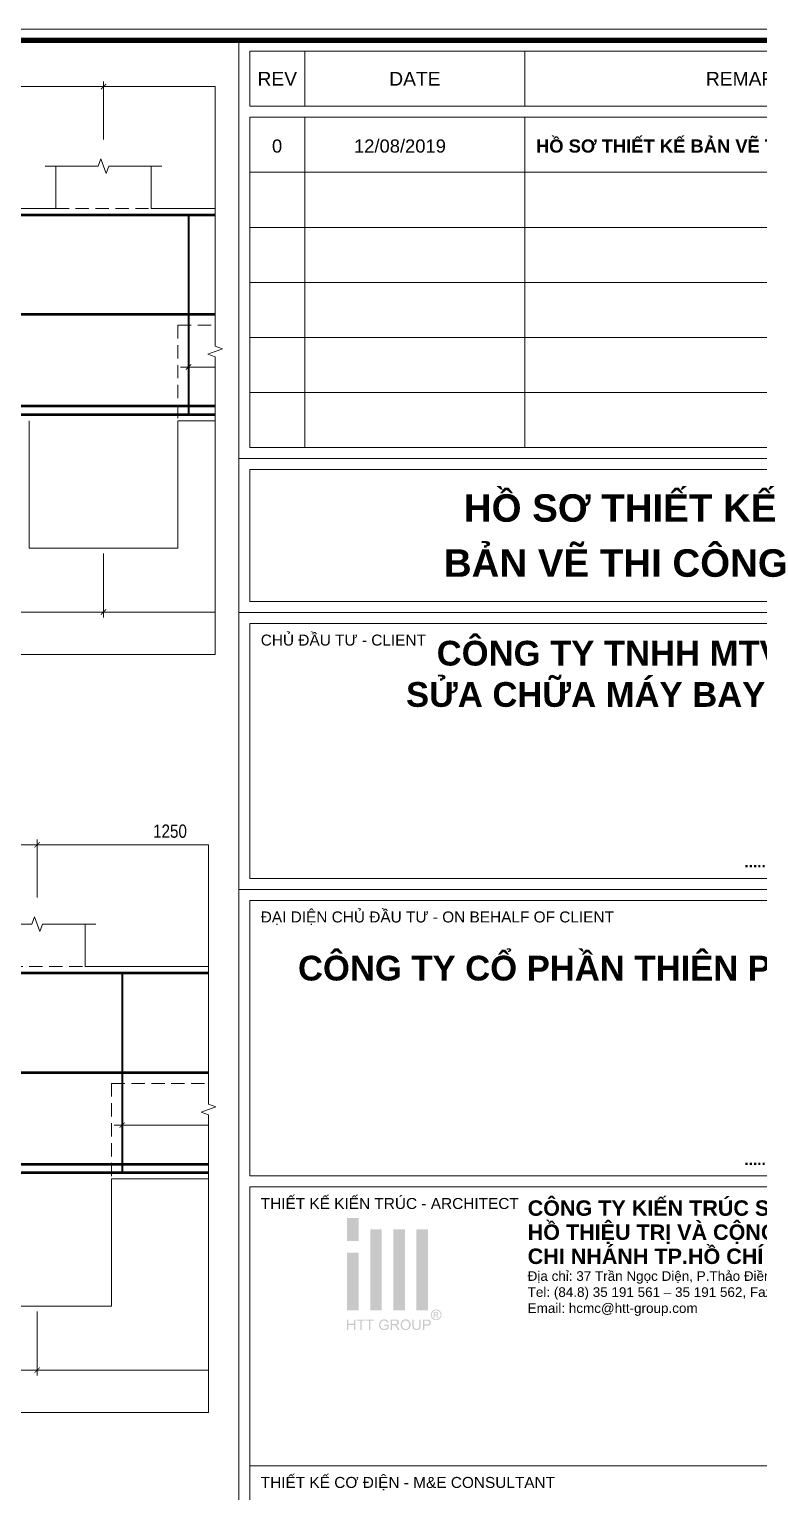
# Model space of a CAD drawing. Header units: millimetres. Extents: x 3014920 to 3563667, y -1638653 to -1356471.
# Drawn here: x 3079028 to 3082463, y -1612954 to -1606064 of the extents above; entities that cross this region are included whole.
import ezdxf
from ezdxf.enums import TextEntityAlignment as Align
from ezdxf.xclip import XClip

# ---------------------------------------------------------------- set-up
doc = ezdxf.new("R2010")
doc.units = ezdxf.units.MM
doc.header["$MEASUREMENT"] = 0
doc.header["$XCLIPFRAME"] = 0
doc.header["$PDMODE"] = 2
doc.linetypes.add('HIDDEN', pattern=[0.375, 0.25, -0.125])
doc.layers.get('0').update_dxf_attribs({"lineweight": 9})
doc.layers.get('Defpoints').update_dxf_attribs({"color": 10, "lineweight": 0})
for name, color, linetype, lineweight in [('CDAI', 21, 'Continuous', 40), ('CTHEP', 50, 'Continuous', 50), ('DBAO', 90, 'Continuous', 13), ('DGIONG', 130, 'Continuous', 13), ('DMo', 9, 'HIDDEN', 9), ('KTH', 154, 'Continuous', 9), ('Net khuat', 8, 'HIDDEN', 13)]:
    doc.layers.add(name, color=color, linetype=linetype, lineweight=lineweight)
doc.layers.add('CHG_XX_Khung ten$0$TKTC', color=1, linetype='Continuous')
doc.styles.add('CHG_XX_Khung ten$0$A1 BORDER$0$ARIAL', font='arial.ttf')
doc.styles.add('CHG_XX_Khung ten$0$A1 BORDER$0$Arial - Bold', font='arialbd.ttf', dxfattribs={"height": 2.5})
doc.styles.add('CHG_XX_Khung ten$0$A1 BORDER$0$Title Block DD$0$ARIAL', font='arial.ttf')
doc.styles.add('CHG_XX_Khung ten$0$A1 BORDER$0$Title Block DD$0$Arial - Bold', font='arialbd.ttf', dxfattribs={"height": 2.5})
doc.styles.add('CHG_XX_Khung ten$0$arial', font='arial.ttf')
doc.styles.add('CHG_XX_Khung ten$0$Arial - Bold', font='arialbd.ttf')
doc.styles.add('CHG_XX_Khung ten$0$ArialB', font='arialbd.ttf')
doc.styles.add('TTP-HelCon', font='VHELVCN_0.TTF')
doc.dimstyles.new('TTP-25', dxfattribs={"dimscale": 25, "dimtxt": 2.5, "dimasz": 1, "dimexe": 1, "dimexo": 1, "dimgap": 0.09, "dimtad": 0, "dimdec": 4, "dimrnd": 1, "dimzin": 9, "dimdsep": 46, "dimtxsty": 'TTP-HelCon', "dimblk": 'ARCHTICK', "dimcen": 0.09, "dimdle": 1.5, "dimclrd": 256, "dimclre": 256, "dimclrt": 7, "dimadec": 0, "dimazin": 0, "dimtfac": 1, "dimtdec": 4, "dimtmove": 0, "dimatfit": 3, "dimldrblk": 'ARCHTICK', "dimfxl": 1, "dimtvp": 1, "dimtolj": 1, "dimtzin": 0, "dimarcsym": 0})

# ---------------------------------------------------------------- blocks, each defined once
blk = doc.blocks.new('_ArchTick')
at = {"color": 0, "linetype": 'ByBlock', "const_width": 0.15}
blk.add_lwpolyline([(-0.5, -0.5), (0.5, 0.5)], dxfattribs=at)
blk = doc.blocks.new('*D408')
at = {"layer": 'Defpoints', "color": 0, "transparency": 16777216}
for p in [(31700, -1600), (33950, -1600), (31700, -1901)]:
    blk.add_point(p, dxfattribs=at)
at = {"layer": 'KTH', "lineweight": -2, "transparency": 16777216}
for p, q in [((31700, -1625), (31700, -1926)), ((33950, -1625), (33950, -1926)), ((33987.5, -1901), (31662.5, -1901))]:
    blk.add_line(p, q, dxfattribs=at)
at = {"layer": 'KTH', "lineweight": -2, "transparency": 16777216, "xscale": 25, "yscale": 25, "zscale": 25, "rotation": 180}
blk.add_blockref('_ArchTick', (31700, -1901), dxfattribs=at)
at = {"layer": 'KTH', "lineweight": -2, "transparency": 16777216, "xscale": 25, "yscale": 25, "zscale": 25}
blk.add_blockref('_ArchTick', (33950, -1901), dxfattribs=at)
at = {"layer": 'KTH', "color": 7, "transparency": 16777216, "insert": (32825, -1837.2), "char_height": 62.5, "attachment_point": 5, "style": 'TTP-HelCon'}
blk.add_mtext('\\A1;2250', dxfattribs=at)
blk = doc.blocks.new('*D412')
at = {"layer": 'Defpoints', "color": 0, "transparency": 16777216}
for p in [(32950, 574), (31700, 300), (32950, 300)]:
    blk.add_point(p, dxfattribs=at)
at = {"layer": 'KTH', "lineweight": -2, "transparency": 16777216}
for p, q in [((31662.5, 574), (32987.5, 574)), ((31700, 325), (31700, 599)), ((32950, 325), (32950, 599))]:
    blk.add_line(p, q, dxfattribs=at)
at = {"layer": 'KTH', "lineweight": -2, "transparency": 16777216, "xscale": 25, "yscale": 25, "zscale": 25, "rotation": 180}
blk.add_blockref('_ArchTick', (31700, 574), dxfattribs=at)
at = {"layer": 'KTH', "lineweight": -2, "transparency": 16777216, "xscale": 25, "yscale": 25, "zscale": 25}
blk.add_blockref('_ArchTick', (32950, 574), dxfattribs=at)
at = {"layer": 'KTH', "color": 7, "transparency": 16777216, "insert": (32325, 637.8), "char_height": 62.5, "attachment_point": 5, "style": 'TTP-HelCon'}
blk.add_mtext('\\A1;1250', dxfattribs=at)
blk = doc.blocks.new('*D414')
at = {"layer": 'Defpoints', "color": 0, "transparency": 16777216}
for p in [(32100, -550), (33950, -550), (32100, -747.1)]:
    blk.add_point(p, dxfattribs=at)
at = {"layer": 'KTH', "lineweight": -2, "transparency": 16777216}
for p, q in [((32100, -575), (32100, -772.1)), ((33950, -575), (33950, -772.1)), ((33987.5, -747.1), (32062.5, -747.1))]:
    blk.add_line(p, q, dxfattribs=at)
at = {"layer": 'KTH', "lineweight": -2, "transparency": 16777216, "xscale": 25, "yscale": 25, "zscale": 25, "rotation": 180}
blk.add_blockref('_ArchTick', (32100, -747.1), dxfattribs=at)
at = {"layer": 'KTH', "lineweight": -2, "transparency": 16777216, "xscale": 25, "yscale": 25, "zscale": 25}
blk.add_blockref('_ArchTick', (33950, -747.1), dxfattribs=at)
at = {"layer": 'KTH', "color": 7, "transparency": 16777216, "insert": (33025, -677.2), "char_height": 62.5, "attachment_point": 5, "style": 'TTP-HelCon'}
blk.add_mtext('\\A1;6Þ14a250-3', dxfattribs=at)
blk = doc.blocks.new('*D425')
at = {"layer": 'Defpoints', "color": 0, "transparency": 16777216}
for p in [(16425, -550), (18275, -550), (16425, -747.1)]:
    blk.add_point(p, dxfattribs=at)
at = {"layer": 'KTH', "lineweight": -2, "transparency": 16777216}
for p, q in [((16425, -575), (16425, -772.1)), ((18275, -575), (18275, -772.1)), ((18312.5, -747.1), (16387.5, -747.1))]:
    blk.add_line(p, q, dxfattribs=at)
at = {"layer": 'KTH', "lineweight": -2, "transparency": 16777216, "xscale": 25, "yscale": 25, "zscale": 25, "rotation": 180}
blk.add_blockref('_ArchTick', (16425, -747.1), dxfattribs=at)
at = {"layer": 'KTH', "lineweight": -2, "transparency": 16777216, "xscale": 25, "yscale": 25, "zscale": 25}
blk.add_blockref('_ArchTick', (18275, -747.1), dxfattribs=at)
at = {"layer": 'KTH', "color": 7, "transparency": 16777216, "insert": (17350, -677.2), "char_height": 62.5, "attachment_point": 5, "style": 'TTP-HelCon'}
blk.add_mtext('\\A1;6Þ14a250-3', dxfattribs=at)
blk = doc.blocks.new('*D426')
at = {"layer": 'Defpoints', "color": 0, "transparency": 16777216}
for p in [(13775, -1600), (16025, -1600), (16025, -1901)]:
    blk.add_point(p, dxfattribs=at)
at = {"layer": 'KTH', "lineweight": -2, "transparency": 16777216}
for p, q in [((13775, -1625), (13775, -1926)), ((16025, -1625), (16025, -1926)), ((13737.5, -1901), (16062.5, -1901))]:
    blk.add_line(p, q, dxfattribs=at)
at = {"layer": 'KTH', "lineweight": -2, "transparency": 16777216, "xscale": 25, "yscale": 25, "zscale": 25, "rotation": 180}
blk.add_blockref('_ArchTick', (13775, -1901), dxfattribs=at)
at = {"layer": 'KTH', "lineweight": -2, "transparency": 16777216, "xscale": 25, "yscale": 25, "zscale": 25}
blk.add_blockref('_ArchTick', (16025, -1901), dxfattribs=at)
at = {"layer": 'KTH', "color": 7, "transparency": 16777216, "insert": (14900, -1837.2), "char_height": 62.5, "attachment_point": 5, "style": 'TTP-HelCon'}
blk.add_mtext('\\A1;2250', dxfattribs=at)
blk = doc.blocks.new('*D427')
at = {"layer": 'Defpoints', "color": 0, "transparency": 16777216}
for p in [(16025, -1600), (18275, -1600), (18275, -1901)]:
    blk.add_point(p, dxfattribs=at)
at = {"layer": 'KTH', "lineweight": -2, "transparency": 16777216}
for p, q in [((16025, -1625), (16025, -1926)), ((18275, -1625), (18275, -1926)), ((15987.5, -1901), (18312.5, -1901))]:
    blk.add_line(p, q, dxfattribs=at)
at = {"layer": 'KTH', "lineweight": -2, "transparency": 16777216, "xscale": 25, "yscale": 25, "zscale": 25, "rotation": 180}
blk.add_blockref('_ArchTick', (16025, -1901), dxfattribs=at)
at = {"layer": 'KTH', "lineweight": -2, "transparency": 16777216, "xscale": 25, "yscale": 25, "zscale": 25}
blk.add_blockref('_ArchTick', (18275, -1901), dxfattribs=at)
at = {"layer": 'KTH', "color": 7, "transparency": 16777216, "insert": (17150, -1837.2), "char_height": 62.5, "attachment_point": 5, "style": 'TTP-HelCon'}
blk.add_mtext('\\A1;2250', dxfattribs=at)
blk = doc.blocks.new('*D431')
at = {"layer": 'Defpoints', "color": 0, "transparency": 16777216}
for p in [(29500, -1600), (31700, -1600), (29500, -1901)]:
    blk.add_point(p, dxfattribs=at)
at = {"layer": 'KTH', "lineweight": -2, "transparency": 16777216}
for p, q in [((29500, -1625), (29500, -1926)), ((31700, -1625), (31700, -1926)), ((31737.5, -1901), (29462.5, -1901))]:
    blk.add_line(p, q, dxfattribs=at)
at = {"layer": 'KTH', "lineweight": -2, "transparency": 16777216, "xscale": 25, "yscale": 25, "zscale": 25, "rotation": 180}
blk.add_blockref('_ArchTick', (29500, -1901), dxfattribs=at)
at = {"layer": 'KTH', "lineweight": -2, "transparency": 16777216, "xscale": 25, "yscale": 25, "zscale": 25}
blk.add_blockref('_ArchTick', (31700, -1901), dxfattribs=at)
at = {"layer": 'KTH', "color": 7, "transparency": 16777216, "insert": (30600, -1837.2), "char_height": 62.5, "attachment_point": 5, "style": 'TTP-HelCon'}
blk.add_mtext('\\A1;2200', dxfattribs=at)
blk = doc.blocks.new('*D449')
at = {"layer": 'Defpoints', "color": 0, "transparency": 16777216}
for p in [(14775, 574), (14775, 300), (16025, 300)]:
    blk.add_point(p, dxfattribs=at)
at = {"layer": 'KTH', "lineweight": -2, "transparency": 16777216}
for p, q in [((16062.5, 574), (14737.5, 574)), ((14775, 325), (14775, 599)), ((16025, 325), (16025, 599))]:
    blk.add_line(p, q, dxfattribs=at)
at = {"layer": 'KTH', "lineweight": -2, "transparency": 16777216, "xscale": 25, "yscale": 25, "zscale": 25, "rotation": 180}
blk.add_blockref('_ArchTick', (14775, 574), dxfattribs=at)
at = {"layer": 'KTH', "lineweight": -2, "transparency": 16777216, "xscale": 25, "yscale": 25, "zscale": 25}
blk.add_blockref('_ArchTick', (16025, 574), dxfattribs=at)
at = {"layer": 'KTH', "color": 7, "transparency": 16777216, "insert": (15400, 637.8), "char_height": 62.5, "attachment_point": 5, "style": 'TTP-HelCon'}
blk.add_mtext('\\A1;1250', dxfattribs=at)
blk = doc.blocks.new('*D450')
at = {"layer": 'Defpoints', "color": 0, "transparency": 16777216}
for p in [(17275, 574), (16025, 300), (17275, 300)]:
    blk.add_point(p, dxfattribs=at)
at = {"layer": 'KTH', "lineweight": -2, "transparency": 16777216}
for p, q in [((15987.5, 574), (17312.5, 574)), ((16025, 325), (16025, 599)), ((17275, 325), (17275, 599))]:
    blk.add_line(p, q, dxfattribs=at)
at = {"layer": 'KTH', "lineweight": -2, "transparency": 16777216, "xscale": 25, "yscale": 25, "zscale": 25, "rotation": 180}
blk.add_blockref('_ArchTick', (16025, 574), dxfattribs=at)
at = {"layer": 'KTH', "lineweight": -2, "transparency": 16777216, "xscale": 25, "yscale": 25, "zscale": 25}
blk.add_blockref('_ArchTick', (17275, 574), dxfattribs=at)
at = {"layer": 'KTH', "color": 7, "transparency": 16777216, "insert": (16650, 637.8), "char_height": 62.5, "attachment_point": 5, "style": 'TTP-HelCon'}
blk.add_mtext('\\A1;1250', dxfattribs=at)
blk = doc.blocks.new('*D453')
at = {"layer": 'Defpoints', "color": 0, "transparency": 16777216}
for p in [(30500, 574), (30500, 300), (31700, 300)]:
    blk.add_point(p, dxfattribs=at)
at = {"layer": 'KTH', "lineweight": -2, "transparency": 16777216}
for p, q in [((31737.5, 574), (30462.5, 574)), ((30500, 325), (30500, 599)), ((31700, 325), (31700, 599))]:
    blk.add_line(p, q, dxfattribs=at)
at = {"layer": 'KTH', "lineweight": -2, "transparency": 16777216, "xscale": 25, "yscale": 25, "zscale": 25, "rotation": 180}
blk.add_blockref('_ArchTick', (30500, 574), dxfattribs=at)
at = {"layer": 'KTH', "lineweight": -2, "transparency": 16777216, "xscale": 25, "yscale": 25, "zscale": 25}
blk.add_blockref('_ArchTick', (31700, 574), dxfattribs=at)
at = {"layer": 'KTH', "color": 7, "transparency": 16777216, "insert": (31100, 637.8), "char_height": 62.5, "attachment_point": 5, "style": 'TTP-HelCon'}
blk.add_mtext('\\A1;1200', dxfattribs=at)
blk = doc.blocks.new('*D455')
at = {"layer": 'Defpoints', "color": 0, "transparency": 16777216}
for p in [(23125, -1901), (33575, -1901), (33575, -2101)]:
    blk.add_point(p, dxfattribs=at)
at = {"layer": 'KTH', "lineweight": -2, "transparency": 16777216}
for p, q in [((23125, -1926), (23125, -2126)), ((33575, -1926), (33575, -2126)), ((23087.5, -2101), (33612.5, -2101))]:
    blk.add_line(p, q, dxfattribs=at)
at = {"layer": 'KTH', "lineweight": -2, "transparency": 16777216, "xscale": 25, "yscale": 25, "zscale": 25, "rotation": 180}
blk.add_blockref('_ArchTick', (23125, -2101), dxfattribs=at)
at = {"layer": 'KTH', "lineweight": -2, "transparency": 16777216, "xscale": 25, "yscale": 25, "zscale": 25}
blk.add_blockref('_ArchTick', (33575, -2101), dxfattribs=at)
at = {"layer": 'KTH', "color": 7, "transparency": 16777216, "insert": (28350, -2037.2), "char_height": 62.5, "attachment_point": 5, "style": 'TTP-HelCon'}
blk.add_mtext('\\A1;10450', dxfattribs=at)
blk = doc.blocks.new('*D459')
at = {"layer": 'Defpoints', "color": 0, "transparency": 16777216}
for p in [(8675, -1901), (18075, -1901), (8675, -2101)]:
    blk.add_point(p, dxfattribs=at)
at = {"layer": 'KTH', "lineweight": -2, "transparency": 16777216}
for p, q in [((8675, -1926), (8675, -2126)), ((18075, -1926), (18075, -2126)), ((18112.5, -2101), (8637.5, -2101))]:
    blk.add_line(p, q, dxfattribs=at)
at = {"layer": 'KTH', "lineweight": -2, "transparency": 16777216, "xscale": 25, "yscale": 25, "zscale": 25, "rotation": 180}
blk.add_blockref('_ArchTick', (8675, -2101), dxfattribs=at)
at = {"layer": 'KTH', "lineweight": -2, "transparency": 16777216, "xscale": 25, "yscale": 25, "zscale": 25}
blk.add_blockref('_ArchTick', (18075, -2101), dxfattribs=at)
at = {"layer": 'KTH', "color": 7, "transparency": 16777216, "insert": (13375, -2037.2), "char_height": 62.5, "attachment_point": 5, "style": 'TTP-HelCon'}
blk.add_mtext('\\A1;9400', dxfattribs=at)
blk = doc.blocks.new('2Y-6')
at = {"layer": 'CTHEP'}
for p, q in [((35021.41109, -490), (53.4545, -490)), ((35021.41109, -950), (53.4545, -950))]:
    blk.add_line(p, q, dxfattribs=at)
blk.add_lwpolyline([(30, -529.99859), (30, -30), (35069.99999, -30)], dxfattribs=at)
blk = doc.blocks.new('CHG_XX_Khung ten$0$A1 BORDER$0$HTT-Logo')
at = {"true_color": 0x134fb3}
h = blk.add_hatch(color=154, dxfattribs=at)
h.paths.add_polyline_path([(3, 29.1), (0, 29.1), (0, 23.1), (3, 23.1)])
h.paths.add_polyline_path([(3, 20.1), (0, 20.1), (0, 5.1), (3, 5.1)])
h.paths.add_polyline_path([(9, 26.1), (6, 26.1), (6, 5.1), (9, 5.1)])
h.paths.add_polyline_path([(15, 26.1), (12, 26.1), (12, 5.1), (15, 5.1)])
h.paths.add_polyline_path([(21, 26.1), (18, 26.1), (18, 5.1), (21, 5.1)])
h.paths.add_polyline_path([(2.12, 2.7), (1.76, 2.7), (1.76, 1.59), (0.36, 1.59), (0.36, 2.7), (0, 2.7), (0, 0), (0.36, 0), (0.36, 1.27), (1.76, 1.27), (1.76, 0), (2.12, 0)])
h.paths.add_polyline_path([(4.65, 2.7), (2.51, 2.7), (2.51, 2.38), (3.4, 2.38), (3.4, 0), (3.76, 0), (3.76, 2.38), (4.65, 2.38)])
h.paths.add_polyline_path([(6.95, 2.7), (4.81, 2.7), (4.81, 2.38), (5.7, 2.38), (5.7, 0), (6.06, 0), (6.06, 2.38), (6.95, 2.38)])
h.paths.add_polyline_path([(8.64, 1.36), (8.64, 1.41), (8.66, 1.58), (8.69, 1.75), (8.75, 1.9), (8.81, 2.03), (8.92, 2.17), (9.05, 2.28), (9.2, 2.37), (9.29, 2.39), (9.45, 2.43), (9.65, 2.44), (9.84, 2.42), (10, 2.37), (10.14, 2.29), (10.26, 2.18), (10.34, 2.03), (10.41, 1.86), (10.73, 1.95), (10.68, 2.11), (10.61, 2.26), (10.53, 2.39), (10.45, 2.47), (10.31, 2.57), (10.16, 2.65), (10.13, 2.66), (9.97, 2.71), (9.8, 2.74), (9.63, 2.75), (9.55, 2.74), (9.38, 2.73), (9.21, 2.7), (9.06, 2.65), (8.91, 2.58), (8.88, 2.56), (8.75, 2.47), (8.63, 2.36), (8.53, 2.23), (8.44, 2.07), (8.41, 1.99), (8.35, 1.84), (8.31, 1.68), (8.28, 1.51), (8.27, 1.34), (8.28, 1.26), (8.29, 1.09), (8.32, 0.92), (8.38, 0.77), (8.44, 0.62), (8.46, 0.58), (8.55, 0.44), (8.66, 0.32), (8.79, 0.21), (8.93, 0.12), (9, 0.09), (9.15, 0.03), (9.31, -0.01), (9.48, -0.04), (9.65, -0.05), (9.73, -0.04), (9.9, -0.03), (10.07, 0.01), (10.23, 0.06), (10.34, 0.11), (10.48, 0.18), (10.63, 0.27), (10.77, 0.38), (10.77, 1.38), (9.63, 1.38), (9.63, 1.06), (10.42, 1.06), (10.42, 0.56), (10.39, 0.53), (10.26, 0.45), (10.09, 0.37), (9.96, 0.32), (9.8, 0.29), (9.63, 0.28), (9.62, 0.28), (9.45, 0.29), (9.28, 0.33), (9.12, 0.4), (8.97, 0.49), (8.86, 0.61), (8.77, 0.75), (8.73, 0.85), (8.68, 1), (8.65, 1.17)])
h.paths.add_polyline_path([(13.16, 1.39), (13.28, 1.48), (13.3, 1.51), (13.39, 1.64), (13.44, 1.79), (13.46, 1.96), (13.46, 2.06), (13.42, 2.22), (13.35, 2.37), (13.31, 2.43), (13.19, 2.55), (13.05, 2.63), (13.01, 2.64), (12.87, 2.67), (12.7, 2.69), (12.5, 2.7), (11.3, 2.7), (11.3, 0), (11.66, 0), (11.66, 1.2), (12.07, 1.2), (12.11, 1.2), (12.28, 1.19), (12.44, 1.11), (12.49, 1.07), (12.62, 0.93), (12.67, 0.86), (12.77, 0.73), (12.88, 0.56), (13.23, 0), (13.68, 0), (13.21, 0.73), (13.13, 0.85), (13.03, 0.98), (12.92, 1.09), (12.86, 1.14), (12.7, 1.23), (12.86, 1.26), (13.03, 1.31)])
h.paths.add_polyline_path([(11.66, 1.51), (11.66, 2.4), (12.51, 2.4), (12.67, 2.39), (12.83, 2.35), (12.97, 2.27), (13.06, 2.13), (13.09, 1.96), (13.08, 1.87), (13.02, 1.72), (12.96, 1.64), (12.8, 1.55), (12.62, 1.52), (12.43, 1.51)], flags=16)
h.paths.add_polyline_path([(16.49, 1.43), (16.48, 1.6), (16.44, 1.77), (16.4, 1.92), (16.34, 2.07), (16.33, 2.09), (16.24, 2.23), (16.14, 2.36), (16.02, 2.47), (15.88, 2.57), (15.85, 2.59), (15.7, 2.66), (15.54, 2.71), (15.38, 2.74), (15.2, 2.75), (15.15, 2.75), (14.98, 2.73), (14.82, 2.7), (14.66, 2.64), (14.52, 2.57), (14.39, 2.48), (14.27, 2.37), (14.18, 2.26), (14.1, 2.14), (14.03, 2), (13.98, 1.84), (13.94, 1.68), (13.92, 1.5), (13.91, 1.31), (13.91, 1.29), (13.92, 1.12), (13.95, 0.96), (14, 0.8), (14.07, 0.64), (14.07, 0.62), (14.16, 0.48), (14.26, 0.35), (14.38, 0.23), (14.52, 0.14), (14.56, 0.12), (14.71, 0.04), (14.86, -0.01), (15.03, -0.04), (15.2, -0.05), (15.21, -0.05), (15.38, -0.03), (15.55, 0), (15.7, 0.05), (15.86, 0.12), (15.87, 0.13), (16.01, 0.22), (16.13, 0.33), (16.24, 0.46), (16.33, 0.61), (16.36, 0.69), (16.42, 0.84), (16.46, 1), (16.48, 1.17), (16.49, 1.35)])
h.paths.add_polyline_path([(14.28, 1.45), (14.3, 1.64), (14.34, 1.81), (14.4, 1.95), (14.47, 2.08), (14.57, 2.2), (14.73, 2.32), (14.88, 2.38), (15.04, 2.43), (15.21, 2.44), (15.38, 2.42), (15.54, 2.38), (15.69, 2.31), (15.82, 2.2), (15.93, 2.07), (16.01, 1.93), (16.04, 1.85), (16.09, 1.7), (16.12, 1.53), (16.12, 1.32), (16.11, 1.12), (16.08, 0.95), (16.03, 0.79), (15.96, 0.66), (15.86, 0.54), (15.8, 0.48), (15.67, 0.38), (15.53, 0.32), (15.37, 0.27), (15.2, 0.26), (15.12, 0.26), (14.95, 0.29), (14.8, 0.35), (14.67, 0.43), (14.54, 0.54), (14.45, 0.66), (14.37, 0.8), (14.32, 0.95), (14.29, 1.12), (14.28, 1.31)], flags=16)
h.paths.add_polyline_path([(17.31, 2.7), (16.96, 2.7), (16.96, 1.12), (16.96, 0.93), (16.98, 0.75), (17.02, 0.6), (17.06, 0.46), (17.07, 0.44), (17.15, 0.3), (17.27, 0.18), (17.4, 0.08), (17.51, 0.03), (17.67, -0.01), (17.84, -0.04), (18.02, -0.05), (18.2, -0.04), (18.37, -0.01), (18.52, 0.04), (18.66, 0.1), (18.68, 0.12), (18.81, 0.22), (18.91, 0.35), (18.99, 0.49), (19.02, 0.61), (19.06, 0.76), (19.07, 0.94), (19.08, 1.14), (19.08, 2.7), (18.72, 2.7), (18.72, 1.14), (18.72, 1.06), (18.71, 0.86), (18.68, 0.69), (18.62, 0.55), (18.55, 0.45), (18.49, 0.4), (18.36, 0.33), (18.19, 0.29), (17.99, 0.28), (17.92, 0.28), (17.75, 0.31), (17.6, 0.37), (17.46, 0.48), (17.38, 0.63), (17.34, 0.77), (17.32, 0.94), (17.31, 1.14)])
h.paths.add_polyline_path([(21.42, 1.25), (21.52, 1.34), (21.6, 1.45), (21.67, 1.59), (21.72, 1.75), (21.73, 1.92), (21.73, 1.97), (21.71, 2.13), (21.65, 2.29), (21.56, 2.44), (21.44, 2.55), (21.42, 2.56), (21.27, 2.63), (21.1, 2.67), (21.05, 2.68), (20.89, 2.7), (20.69, 2.7), (19.67, 2.7), (19.67, 0), (20.03, 0), (20.03, 1.1), (20.72, 1.1), (20.76, 1.1), (20.96, 1.11), (21.14, 1.14), (21.29, 1.19)])
h.paths.add_polyline_path([(20.03, 1.42), (20.03, 2.38), (20.72, 2.38), (20.93, 2.37), (21.06, 2.36), (21.16, 2.31), (21.28, 2.2), (21.34, 2.08), (21.37, 1.91), (21.36, 1.82), (21.31, 1.67), (21.22, 1.54), (21.09, 1.47), (20.93, 1.43), (20.73, 1.42)], flags=16)
h.paths.add_polyline_path([(23.87, 2.76), (24.01, 2.85), (24.13, 2.96), (24.24, 3.09), (24.33, 3.24), (24.35, 3.28), (24.42, 3.44), (24.47, 3.6), (24.5, 3.76), (24.51, 3.93), (24.51, 3.98), (24.49, 4.15), (24.46, 4.31), (24.4, 4.47), (24.33, 4.62), (24.29, 4.69), (24.19, 4.82), (24.08, 4.94), (23.95, 5.05), (23.81, 5.14), (23.77, 5.16), (23.61, 5.23), (23.45, 5.28), (23.29, 5.31), (23.12, 5.32), (23.08, 5.31), (22.92, 5.3), (22.76, 5.27), (22.6, 5.21), (22.44, 5.14), (22.38, 5.1), (22.24, 5.01), (22.12, 4.89), (22.01, 4.77), (21.92, 4.62), (21.89, 4.57), (21.82, 4.41), (21.77, 4.25), (21.74, 4.09), (21.73, 3.93), (21.73, 3.87), (21.75, 3.71), (21.79, 3.55), (21.84, 3.39), (21.92, 3.24), (21.95, 3.18), (22.05, 3.04), (22.16, 2.92), (22.29, 2.81), (22.43, 2.72), (22.48, 2.7), (22.64, 2.63), (22.79, 2.58), (22.96, 2.55), (23.12, 2.54), (23.18, 2.54), (23.34, 2.55), (23.5, 2.59), (23.66, 2.65), (23.82, 2.72)])
h.paths.add_polyline_path([(22.55, 2.92), (22.45, 2.98), (22.32, 3.09), (22.21, 3.21), (22.12, 3.35), (22.07, 3.44), (22.01, 3.6), (21.98, 3.76), (21.96, 3.93), (21.97, 4.03), (22, 4.19), (22.05, 4.35), (22.12, 4.51), (22.18, 4.61), (22.29, 4.73), (22.41, 4.85), (22.56, 4.94), (22.64, 4.98), (22.8, 5.04), (22.96, 5.07), (23.12, 5.09), (23.21, 5.08), (23.37, 5.06), (23.53, 5.01), (23.69, 4.94), (23.79, 4.88), (23.92, 4.77), (24.03, 4.65), (24.13, 4.51), (24.17, 4.41), (24.23, 4.25), (24.27, 4.09), (24.28, 3.93), (24.28, 3.83), (24.25, 3.67), (24.2, 3.51), (24.13, 3.35), (24.07, 3.25), (23.96, 3.13), (23.84, 3.01), (23.7, 2.92), (23.61, 2.87), (23.45, 2.81), (23.29, 2.78), (23.12, 2.77), (23.02, 2.77), (22.86, 2.8), (22.7, 2.85)], flags=16)
h.paths.add_polyline_path([(22.51, 3.16), (22.51, 4.65), (23.03, 4.65), (23.23, 4.64), (23.4, 4.62), (23.55, 4.52), (23.6, 4.47), (23.66, 4.31), (23.67, 4.25), (23.64, 4.09), (23.55, 3.96), (23.42, 3.87), (23.24, 3.82), (23.37, 3.75), (23.46, 3.64), (23.57, 3.47), (23.77, 3.16), (23.47, 3.16), (23.34, 3.39), (23.23, 3.58), (23.14, 3.7), (23.09, 3.74), (22.94, 3.79), (22.9, 3.79), (22.76, 3.79), (22.76, 3.16)], flags=0)
h.paths.add_polyline_path([(22.76, 4), (22.76, 4.45), (23.03, 4.45), (23.13, 4.45), (23.27, 4.42), (23.37, 4.35), (23.41, 4.21), (23.33, 4.06), (23.24, 4.02), (23.05, 4)], flags=0)
blk = doc.blocks.new('CHG_XX_Khung ten')
for p, q in [((687, 577), (687, 17)), ((687, 501), (824, 501)), ((687, 473), (824, 473)), ((687, 422.69), (824, 422.69))]:
    blk.add_line(p, q)
at = {"linetype": 'Continuous'}
for p, q in [((699, 575), (699, 565)), ((739, 575), (739, 565)), ((699, 563), (699, 503)), ((739, 563), (739, 503))]:
    blk.add_line(p, q, dxfattribs=at)
blk.add_lwpolyline([(15, 579), (826, 579), (826, 15), (15, 15)], close=True)
at = {"color": 4, "linetype": 'Continuous', "const_width": 1}
blk.add_lwpolyline([(17, 577), (824, 577), (824, 17), (17, 17)], close=True, dxfattribs=at)
at = {"linetype": 'Continuous'}
for points in [[(822, 565), (689, 565), (689, 575), (822, 575)], [(822, 553), (689, 553), (689, 563), (822, 563)], [(822, 543), (689, 543), (689, 553), (822, 553)], [(822, 533), (689, 533), (689, 543), (822, 543)], [(822, 523), (689, 523), (689, 533), (822, 533)], [(822, 513), (689, 513), (689, 523), (822, 523)], [(822, 503), (689, 503), (689, 513), (822, 513)], [(689, 499), (822, 499), (822, 475), (689, 475)], [(689, 368.62), (822, 368.62), (822, 317.93), (689, 317.93)], [(689, 317.93), (822, 317.93), (822, 289.93), (689, 289.93)]]:
    blk.add_lwpolyline(points, close=True, dxfattribs=at)
at = {"xscale": 0.7, "yscale": 0.7, "zscale": 0.7}
blk.add_blockref('CHG_XX_Khung ten$0$A1 BORDER$0$HTT-Logo', (706.68, 342.64), dxfattribs=at)
for s, height, style, p in [('REV', 2.5, 'CHG_XX_Khung ten$0$A1 BORDER$0$ARIAL', (694, 570)), ('DATE', 2.5, 'CHG_XX_Khung ten$0$A1 BORDER$0$ARIAL', (719, 570)), ('REMARKS', 2.5, 'CHG_XX_Khung ten$0$A1 BORDER$0$ARIAL', (780.5, 570)), ('0', 2.39, 'CHG_XX_Khung ten$0$arial', (693.97, 557.78)), ('12/08/2019', 2.389, 'CHG_XX_Khung ten$0$arial', (716.29, 557.78))]:
    blk.add_text(s, height=height, dxfattribs=dict(style=style)).set_placement(p, align=Align.MIDDLE_CENTER)
for s, height, style, p in [('HỒ SƠ THIẾT KẾ BẢN VẼ THI CÔNG', 2.3887, 'CHG_XX_Khung ten$0$ArialB', (741, 557.78)), ('CHỦ ĐẦU TƯ - CLIENT', 2, 'CHG_XX_Khung ten$0$A1 BORDER$0$Title Block DD$0$ARIAL', (691, 468)), ('ĐẠI DIỆN CHỦ ĐẦU TƯ - ON BEHALF OF CLIENT ', 2, 'CHG_XX_Khung ten$0$A1 BORDER$0$Title Block DD$0$ARIAL', (691, 417.69)), ('THIẾT KẾ KIẾN TRÚC - ARCHITECT', 2, 'CHG_XX_Khung ten$0$A1 BORDER$0$ARIAL', (691, 365.62)), ('THIẾT KẾ CƠ ĐIỆN - M&E CONSULTANT', 2, 'CHG_XX_Khung ten$0$A1 BORDER$0$ARIAL', (691, 314.93))]:
    blk.add_text(s, height=height, dxfattribs=dict(style=style)).set_placement(p, align=Align.MIDDLE_LEFT)
at = {"style": 'CHG_XX_Khung ten$0$A1 BORDER$0$Title Block DD$0$Arial - Bold'}
for p in [(820, 427.69), (820, 373.62)]:
    blk.add_text('.....................................................', height=2, dxfattribs=at).set_placement(p, align=Align.MIDDLE_RIGHT)
at = {"ltscale": 10, "insert": (739.49, 366.19), "char_height": 2.8, "width": 76.248, "attachment_point": 1, "line_spacing_factor": 0.938532, "style": 'CHG_XX_Khung ten$0$A1 BORDER$0$Arial - Bold'}
blk.add_mtext('CÔNG TY KIẾN TRÚC SƯ\\PHỒ THIỆU TRỊ VÀ CỘNG SỰ\\PCHI NHÁNH TP.HỒ CHÍ MINH', dxfattribs=at)
at = {"ltscale": 10, "insert": (739.49, 345.2), "char_height": 1.75, "width": 83.001, "attachment_point": 7, "style": 'CHG_XX_Khung ten$0$A1 BORDER$0$ARIAL'}
blk.add_mtext('Địa chỉ: 37 Trần Ngọc Diện, P.Thảo Điền, Quận 2, Tp. HCM\\PTel: (84.8) 35 191 561 – 35 191 562, Fax: (84.8) 35 191 563\\PEmail: hcmc@htt-group.com', dxfattribs=at)
at = {"layer": 'CHG_XX_Khung ten$0$TKTC', "style": 'CHG_XX_Khung ten$0$Arial - Bold'}
for s, p in [('HỒ SƠ THIẾT KẾ', (756.29, 492)), ('BẢN VẼ THI CÔNG', (755.5, 482))]:
    blk.add_text(s, height=5, dxfattribs=at).set_placement(p, align=Align.MIDDLE_CENTER)
at = {"ltscale": 10, "char_height": 4.5, "attachment_point": 2, "style": 'CHG_XX_Khung ten$0$A1 BORDER$0$Title Block DD$0$Arial - Bold', "bg_fill": 2}
for s, insert, width in [('CÔNG TY TNHH MTV\\PSỬA CHỮA MÁY BAY 41', (754.39, 467.87), 83.001), ('CÔNG TY CỔ PHẦN THIÊN PHÚC ĐIỀN', (755.91, 410.64), 121.2929)]:
    blk.add_mtext(s, dxfattribs=dict(at, insert=insert, width=width))
at = {"linetype": 'Continuous'}
for points in [[(689, 471), (822, 471), (822, 424.69), (689, 424.69)], [(689, 420.69), (822, 420.69), (822, 370.62), (689, 370.62)]]:
    blk.add_lwpolyline(points, close=True, dxfattribs=at)
blk = doc.blocks.new('2Y-5')
at = {"layer": 'CDAI'}
for points in [[(16425.00001, -30), (16425.00001, -970)], [(32100, -30), (32100, -970)]]:
    blk.add_lwpolyline(points, dxfattribs=at)
at = {"layer": 'CTHEP'}
blk.add_line((55785, -500), (100, -500), dxfattribs=at)
for points in [[(25, -230), (25, -30), (55895, -30), (55895, -230)], [(25, -370), (25, -970), (55895, -970), (55895, -370)], [(13774.99999, -930), (18275.00001, -930)], [(29500, -930), (33950, -930)]]:
    blk.add_lwpolyline(points, dxfattribs=at)
at = {"layer": 'DBAO', "linetype": 'Continuous'}
for p, q in [((15800.00001, 200), (15800.00001, 0)), ((16249.99251, 200), (16249.99251, 0)), ((31925, 200), (31925, 0)), ((10074.99251, 0), (15800.00001, 0)), ((16249.99251, 0), (21975, 0)), ((31925, 0), (37975.00021, 0))]:
    blk.add_line(p, q, dxfattribs=at)
at = {"layer": 'DBAO', "linetype": 'Continuous', "flags": 128}
for points in [[(55925, 0), (55925, -1000), (32050, -1000)], [(21825.00001, -1000), (16375, -1000)]]:
    blk.add_lwpolyline(points, dxfattribs=at)
at = {"layer": 'DBAO'}
for points in [[(15675, -1000), (15675, -1600), (16375, -1600), (16375, -1000)], [(31350, -1000), (31350, -1600), (32050, -1600), (32050, -1000)]]:
    blk.add_lwpolyline(points, dxfattribs=at)
at = {"layer": 'DGIONG', "linetype": 'Continuous', "flags": 128}
for points in [[(16299.99251, 200), (16049.98876, 200), (16037.48876, 165.65653), (16012.48876, 234.34347), (15999.98876, 200), (15749.98501, 200)], [(31975, 200), (31725, 200), (31712.5, 165.65653), (31687.5, 234.34347), (31675, 200), (31424.985, 200)]]:
    blk.add_lwpolyline(points, dxfattribs=at)
at = {"layer": 'Net khuat', "ltscale": 250}
for p, q in [((15800.00001, 0), (16249.99251, 0)), ((31475, 0), (31925, 0)), ((31949.99176, 0), (31949.99926, 0)), ((16375.00001, -550), (21825, -550)), ((16375.00001, -550), (16375.00001, -1000)), ((32050, -550), (37850.00021, -550)), ((32050, -550), (32050, -1000))]:
    blk.add_line(p, q, dxfattribs=at)
at = {"layer": 'KTH'}
for base, p1, p2, picture, middle in [((14775.0078167473, 574.0046080439), (16025.0115674208, 299.9999999991), (14775.0078167473, 300.0000000005), '*D449', (15400.009692084, 637.8379413773)), ((30500, 574.00461), (31700, 300), (30500, 300), '*D453', (31100, 637.83794)), ((16025, -1901.04426), (13775.00033, -1600), (16025, -1600), '*D426', (14900.00017, -1837.21093)), ((18275.00001, -1901.04426), (16025, -1600), (18275.00001, -1600), '*D427', (17150, -1837.21093)), ((8674.99999, -2101), (18074.99999, -1901.04426), (8674.99999, -1901.04426), '*D459', (13374.99999, -2037.16667))]:
    dim = blk.add_linear_dim(base=base, p1=p1, p2=p2, dimstyle='TTP-25', override={"dimtmove": 1}, dxfattribs=at)
    dim.commit()
    dim.dimension.update_dxf_attribs({"geometry": picture, "text_midpoint": middle})
for base, p1, p2, picture, middle in [((17275.00001, 574.00461), (16025.01157, 300), (17275.00001, 300), '*D450', (16650.00579, 637.83794)), ((32950, 574.00461), (31700, 300), (32950, 300), '*D412', (32325, 637.83794)), ((29500, -1901.04426), (31700, -1600), (29500, -1600), '*D431', (30600, -1837.21093)), ((31700, -1901.04426), (33950, -1600), (31700, -1600), '*D408', (32825, -1837.21093)), ((33574.99999, -2101), (23124.99999, -1901.04426), (33574.99999, -1901.04426), '*D455', (28349.99999, -2037.16667))]:
    dim = blk.add_linear_dim(base=base, p1=p1, p2=p2, angle=180, dimstyle='TTP-25', override={"dimtmove": 1}, dxfattribs=at)
    dim.commit()
    dim.dimension.update_dxf_attribs({"geometry": picture, "text_midpoint": middle})
for base, p1, p2, picture, middle in [((16425.00001, -747.13667), (18275.00001, -550), (16425.00001, -550), '*D425', (17350.00001, -677.22)), ((32100, -747.13667), (33950, -550), (32100, -550), '*D414', (33025, -677.22))]:
    dim = blk.add_linear_dim(base=base, p1=p1, p2=p2, angle=180, text='6Þ14a250-3', dimstyle='TTP-25', override={"dimtmove": 1}, dxfattribs=at)
    dim.commit()
    dim.dimension.update_dxf_attribs({"geometry": picture, "text_midpoint": middle})

msp = doc.modelspace()

# ---------------------------------------------------------------- linework, layer by layer
at = {"layer": 'DGIONG', "linetype": 'Continuous', "elevation": 0, "flags": 128}
for points in [[(3079903.41843, -1609009.42047), (3079903.41852, -1607606.98881), (3079869.07505, -1607594.48881), (3079937.76198, -1607569.48881), (3079903.41852, -1607556.98881), (3079903.41841, -1606334.41586)], [(3079872.51685, -1612580.88858), (3079872.51693, -1611178.45691), (3079838.17347, -1611165.95691), (3079906.8604, -1611140.95691), (3079872.51693, -1611128.45691), (3079872.51682, -1609905.88397)]]:
    msp.add_lwpolyline(points, dxfattribs=at)

# ---------------------------------------------------------------- block references
at = {"layer": 'DGIONG', "color": 5}
ref = msp.add_blockref('2Y-6', (3074246.90367, -1611900.65373), dxfattribs=at)
XClip(ref).set_block_clipping_path([(10466.3343509422, -3587.9971422132), (27366.7829084061, 990.7508366439)])
at = {"layer": 'DMo'}
ref = msp.add_blockref('2Y-5', (3063352.68635, -1606908.42047), dxfattribs=at)
XClip(ref).set_block_clipping_path([(-707.8506145179, -2580.5455037858), (16550.7320530578, 792.6328939004)])
ref = msp.add_blockref('2Y-5', (3047365.76685, -1610479.88858), dxfattribs=at)
XClip(ref).set_block_clipping_path([(15564.3966577621, -2756.8021740001), (32506.7499601212, 706.072046997)])

# ---------------------------------------------------------------- next in the draw order: block references
at = {"color": 5, "xscale": 25.92478421704392, "yscale": 25.92478421704392, "zscale": 25.92478421704392}
msp.add_blockref('CHG_XX_Khung ten', (3062204.1144, -1621074.38806), dxfattribs=at)

doc.saveas('drawing.dxf')
